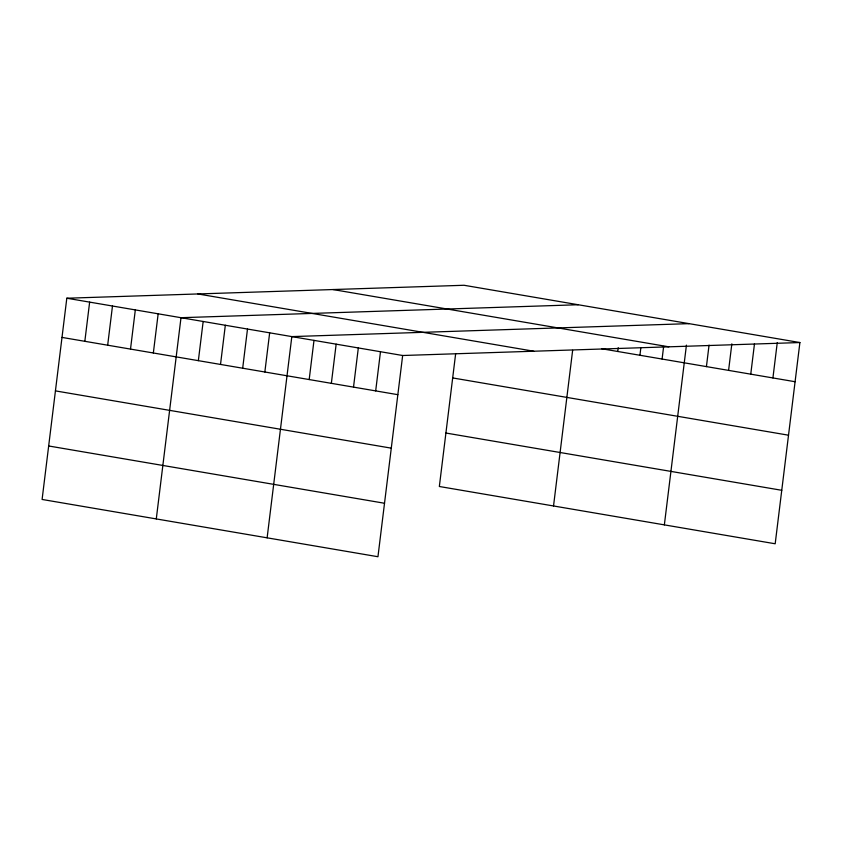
<?xml version="1.0" encoding="UTF-8"?>
<svg xmlns="http://www.w3.org/2000/svg" width="842" height="842" viewBox="0 0 842 842"><rect width="100%" height="100%" fill="white"/><g stroke="black" fill="none" stroke-linecap="round" stroke-linejoin="round"><path stroke-width="1.26" d="M799.9 342.547L464.047 285.27L66.813 298.226L42.1 499.453L377.953 556.73L402.655 355.503L799.9 342.547L775.187 543.774L439.345 486.497L455.648 353.735M84.831 341.305L89.641 302.12M107.671 345.199L112.481 306.014M130.51 349.093L135.32 309.909M153.349 352.987L158.159 313.803M156.286 518.925L180.998 317.697L578.243 304.741M198.354 360.66L203.164 321.476M220.52 364.439L225.33 325.254M242.685 368.217L247.495 329.043M264.851 371.996L269.661 332.822M267.125 537.827L291.827 336.6L689.072 323.644M309.182 379.563L313.992 340.378M331.348 383.342L336.158 344.157M353.514 387.12L358.324 347.935M375.679 390.898L380.489 351.714M553.531 505.979L572.644 350.293M617.765 351.482L618.228 347.693M639.931 355.271L640.857 347.683M662.096 359.05L663.643 346.409M664.359 524.871L686.43 345.136M706.427 366.607L709.059 345.115M728.593 370.385L731.845 343.841M750.759 374.164L754.485 343.831M772.924 377.942L777.271 342.557M332.958 289.543L668.811 346.82M601.756 348.756L795.09 381.721M197.902 293.953L533.744 351.219M66.813 298.226L402.655 355.503M452.67 377.932L788.522 435.198M61.992 337.41L397.845 394.677M445.913 433.03L781.755 490.297M55.435 390.888L391.277 448.154M48.668 445.976L384.52 503.253"/></g></svg>
